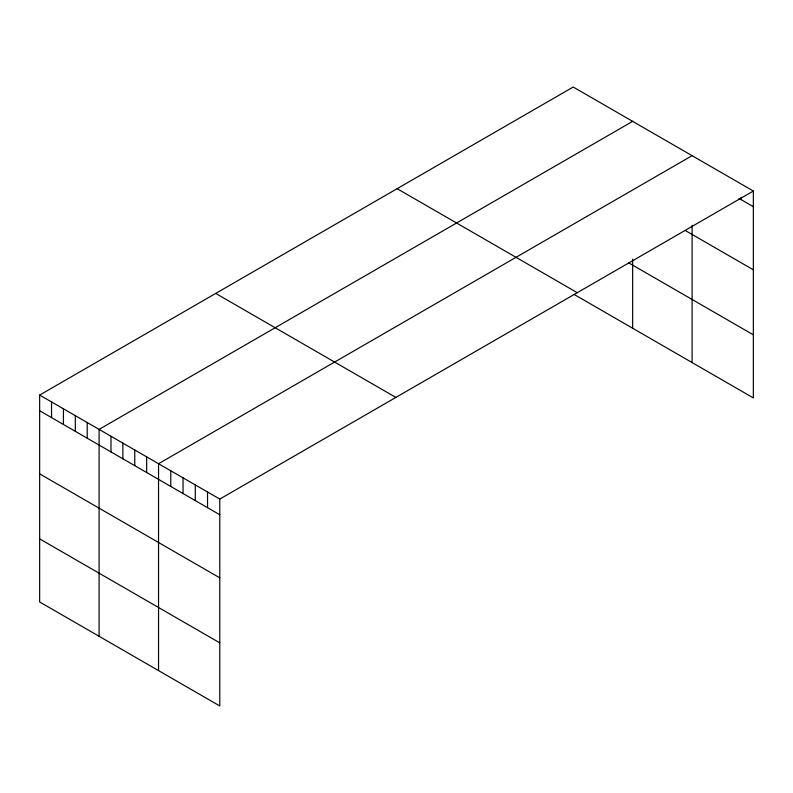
<?xml version="1.0" encoding="UTF-8"?>
<svg xmlns="http://www.w3.org/2000/svg" width="793" height="793" viewBox="0 0 793 793"><rect width="100%" height="100%" fill="white"/><g stroke="black" fill="none" stroke-linecap="round" stroke-linejoin="round"><path stroke-width="1.19" d="M753.35 191.034L219.79 499.075L219.79 705.968L39.65 601.966L39.65 395.073L573.21 87.032L753.35 191.034L753.35 397.927L574.201 294.49M632.655 121.349L99.095 429.4L99.095 636.293M692.101 155.666L158.541 463.717L158.541 670.61M739.056 198.448L753.35 206.705M685.162 230.436L753.35 269.808M628.69 262.85L753.35 334.824M397.134 188.684L577.274 292.686M215.726 293.42L395.866 397.422M39.65 395.073L219.79 499.075M39.65 410.744L219.79 514.746M39.65 473.847L219.79 577.849M39.65 538.863L219.79 642.865M741.098 197.219L741.098 199.628M692.101 225.262L692.101 362.56M632.655 259.232L632.655 328.243M207.538 492.007L207.538 507.679M195.296 484.929L195.296 500.601M183.044 477.862L183.044 493.533M170.792 470.794L170.792 486.456M146.655 456.857L146.655 472.519M134.76 449.988L134.76 465.66M122.875 443.128L122.875 458.79M110.99 436.259L110.99 451.931M87.21 422.53L87.21 438.202M75.315 415.671L75.315 431.333M63.43 408.801L63.43 424.473M51.535 401.942L51.535 417.614"/></g></svg>
